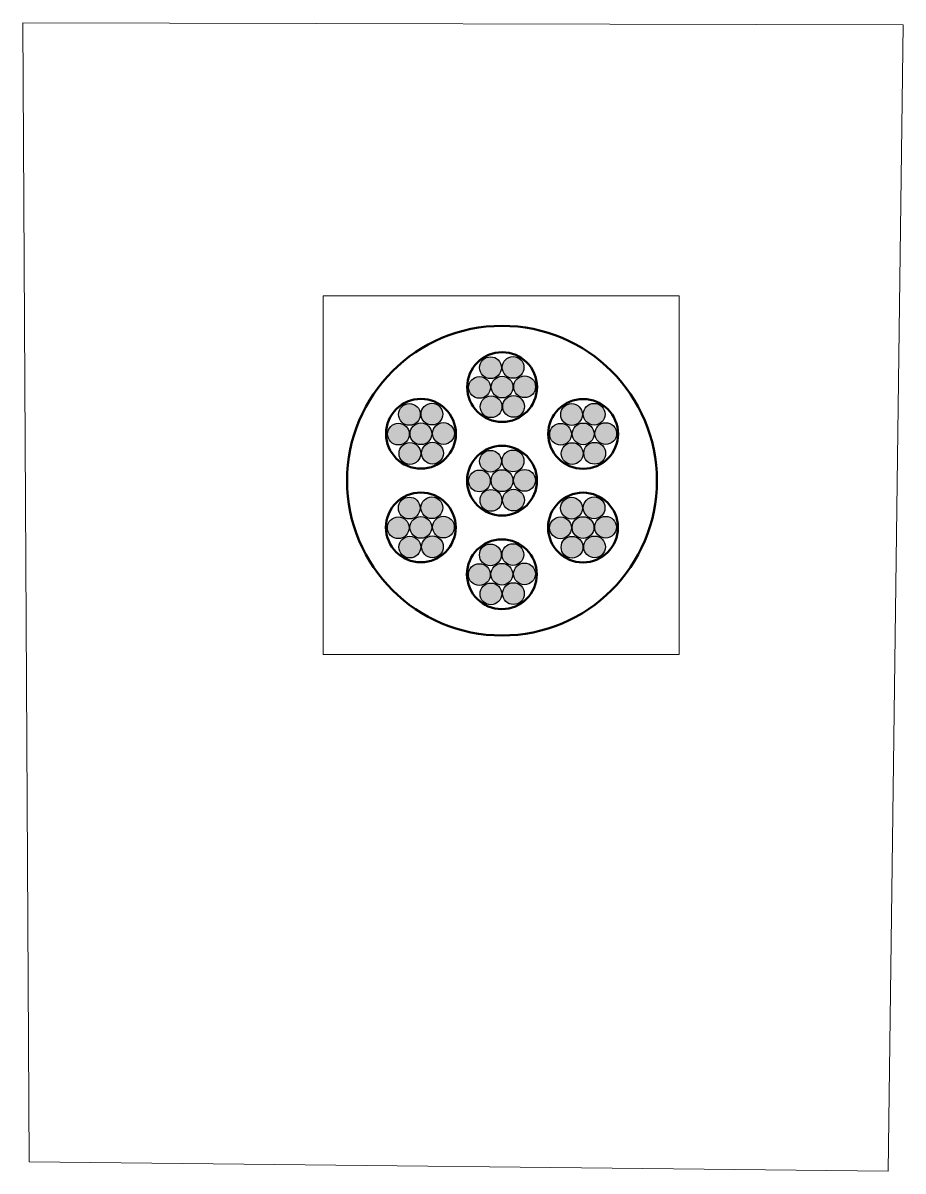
# Paper-space layout 'Layout1 (7)' of a CAD drawing. Header units: millimetres. Extents: x 414 to 613, y 182 to 441.
# The model-space entities are those that its viewports show. They can reach past a viewport. Long polylines and large blocks are cut down to what shows.
import ezdxf

# ---------------------------------------------------------------- set-up
doc = ezdxf.new("R2010")
doc.units = ezdxf.units.MM
doc.layers.add('cienka', color=5, linetype='Continuous', lineweight=20)
doc.layers.add('grube', color=10, linetype='Continuous', lineweight=50)
doc.layers.add('kresk_steel', color=50, linetype='Continuous', lineweight=5, transparency=0.75)
doc.layers.add('pomoc', color=140, linetype='Continuous', lineweight=5, plot=False, transparency=0.5)

# ---------------------------------------------------------------- blocks, each defined once
blk = doc.blocks.new('*U203')
at = {"layer": 'grube', "lineweight": 30}
blk.add_circle((0, 0), 2.45, dxfattribs=at)
blk = doc.blocks.new('*U204')
at = {"layer": 'grube', "color": 0, "linetype": 'ByBlock', "lineweight": -2, "transparency": 16777216}
blk.add_blockref('*U203', (6016.7, 2553.23), dxfattribs=at)
for p, rotation in [((6021.77, 2553.3), 299.9999999999999), ((6014.22, 2548.8), 60.00000000000001), ((6024.37, 2548.94), 239.9999999999999), ((6016.82, 2544.44), 120), ((6021.89, 2544.51), 180)]:
    blk.add_blockref('*U203', p, dxfattribs=dict(at, rotation=rotation))
blk = doc.blocks.new('splot_oslonka')
at = {"layer": 'kresk_steel'}
h = blk.add_hatch(color=256, dxfattribs=at)
h.dxf.hatch_style = 1
h.paths.add_polyline_path([(2.45, 0, 1), (-2.45, 0, 1)])
h.paths.add_polyline_path([(-5.04, 4.36, 1), (-0.15, 4.36, 1)])
h.paths.add_polyline_path([(0.03, 4.43, 1), (4.92, 4.43, 1)])
h.paths.add_polyline_path([(7.52, 0.07, 1), (2.63, 0.07, 1)])
h.paths.add_polyline_path([(5.04, -4.36, 1), (0.15, -4.36, 1)])
h.paths.add_polyline_path([(-0.03, -4.43, 1), (-4.92, -4.43, 1)])
h.paths.add_polyline_path([(-2.63, -0.07, 1), (-7.52, -0.07, 1)])
at = {"layer": 'grube', "lineweight": 50}
blk.add_circle((0, 0), 7.85, dxfattribs=at)
at = {"layer": 'grube', "lineweight": 30}
blk.add_circle((0, 0), 2.45, dxfattribs=at)
blk.add_blockref('*U204', (-6019.3, -2548.87), dxfattribs=at)
blk = doc.blocks.new('*U134')
at = {"layer": 'grube'}
blk.add_blockref('splot_oslonka', (0, 0), dxfattribs=at)
blk = doc.blocks.new('*U135')
at = {"layer": 'grube', "color": 0, "linetype": 'ByBlock', "lineweight": -2, "transparency": 16777216}
blk.add_blockref('*U134', (6019.32, 2569.93), dxfattribs=at)
for p, rotation in [((6001.07, 2559.42), 60.00000000000001), ((6037.55, 2559.38), 299.9999999999999), ((6001.04, 2538.36), 120), ((6037.52, 2538.32), 239.9999999999999), ((6019.27, 2527.81), 180)]:
    blk.add_blockref('*U134', p, dxfattribs=dict(at, rotation=rotation))

msp = doc.modelspace()

# ---------------------------------------------------------------- linework, layer by layer
at = {"layer": 'grube'}
msp.add_circle((6019.3, 2548.87), 34.84, dxfattribs=at)

# ---------------------------------------------------------------- block references
for name, p in [('*U135', (0, 0)), ('splot_oslonka', (6019.3, 2548.87))]:
    msp.add_blockref(name, p, dxfattribs=at)

psp = doc.layouts.new('Layout1 (7)')

# ---------------------------------------------------------------- linework, layer by layer
at = {"layer": 'cienka'}
psp.add_lwpolyline([(415.47, 183.66), (609.22, 181.55), (612.59, 440.19), (414.07, 440.62)], close=True, dxfattribs=at)

# ---------------------------------------------------------------- viewports
at = {"layer": 'pomoc', "view_target_point": (5728.25, 2682.45)}
psp.add_viewport(center=(521.95, 338.59), size=(80.27, 80.905), view_center_point=(290.87, -132.33), view_height=80.665, dxfattribs=at)

doc.saveas('drawing.dxf')
